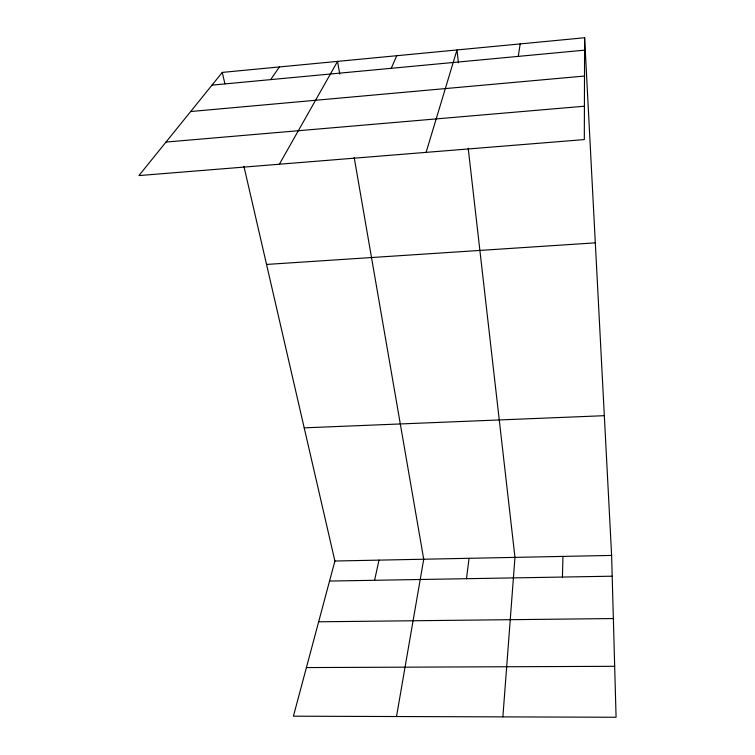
<?xml version="1.0" encoding="UTF-8"?>
<svg xmlns="http://www.w3.org/2000/svg" width="755" height="755" viewBox="0 0 755 755"><rect width="100%" height="100%" fill="white"/><g stroke="black" fill="none" stroke-linecap="round" stroke-linejoin="round"><path stroke-width="1.13" d="M584.615 37.75L584.313 139.581L138.92 175.585L222.281 72.404L584.615 37.75L611.616 555.425L616.08 717.25L293.412 716.193L334.899 561.022L243.922 166.298M562.447 577.056L562.947 556.416M502.877 716.882L514.967 557.379L468.213 148.282M466.496 578.698L469.044 558.313M518.26 56.38L520.195 43.913M396.507 716.533L423.725 559.228L354.18 157.446M374.574 580.284L379.019 560.125M426.103 152.368L456.973 49.962L458.445 62.835M391.241 68.299L396.734 55.719M279.378 164.231L337.551 61.382L339.75 74.113M270.668 79.615L279.407 66.94M212.004 85.126L584.578 50.16M190.685 111.523L584.502 76.047M166.006 142.063L584.408 106.21M266.543 264.439L595.308 242.846M304.208 427.849L604.321 415.694M334.899 561.022L611.616 555.425M329.548 581.057L612.182 576.197M318.648 621.799L613.353 618.553M306.417 667.571L614.674 666.306M222.281 72.404L224.914 83.862"/></g></svg>
